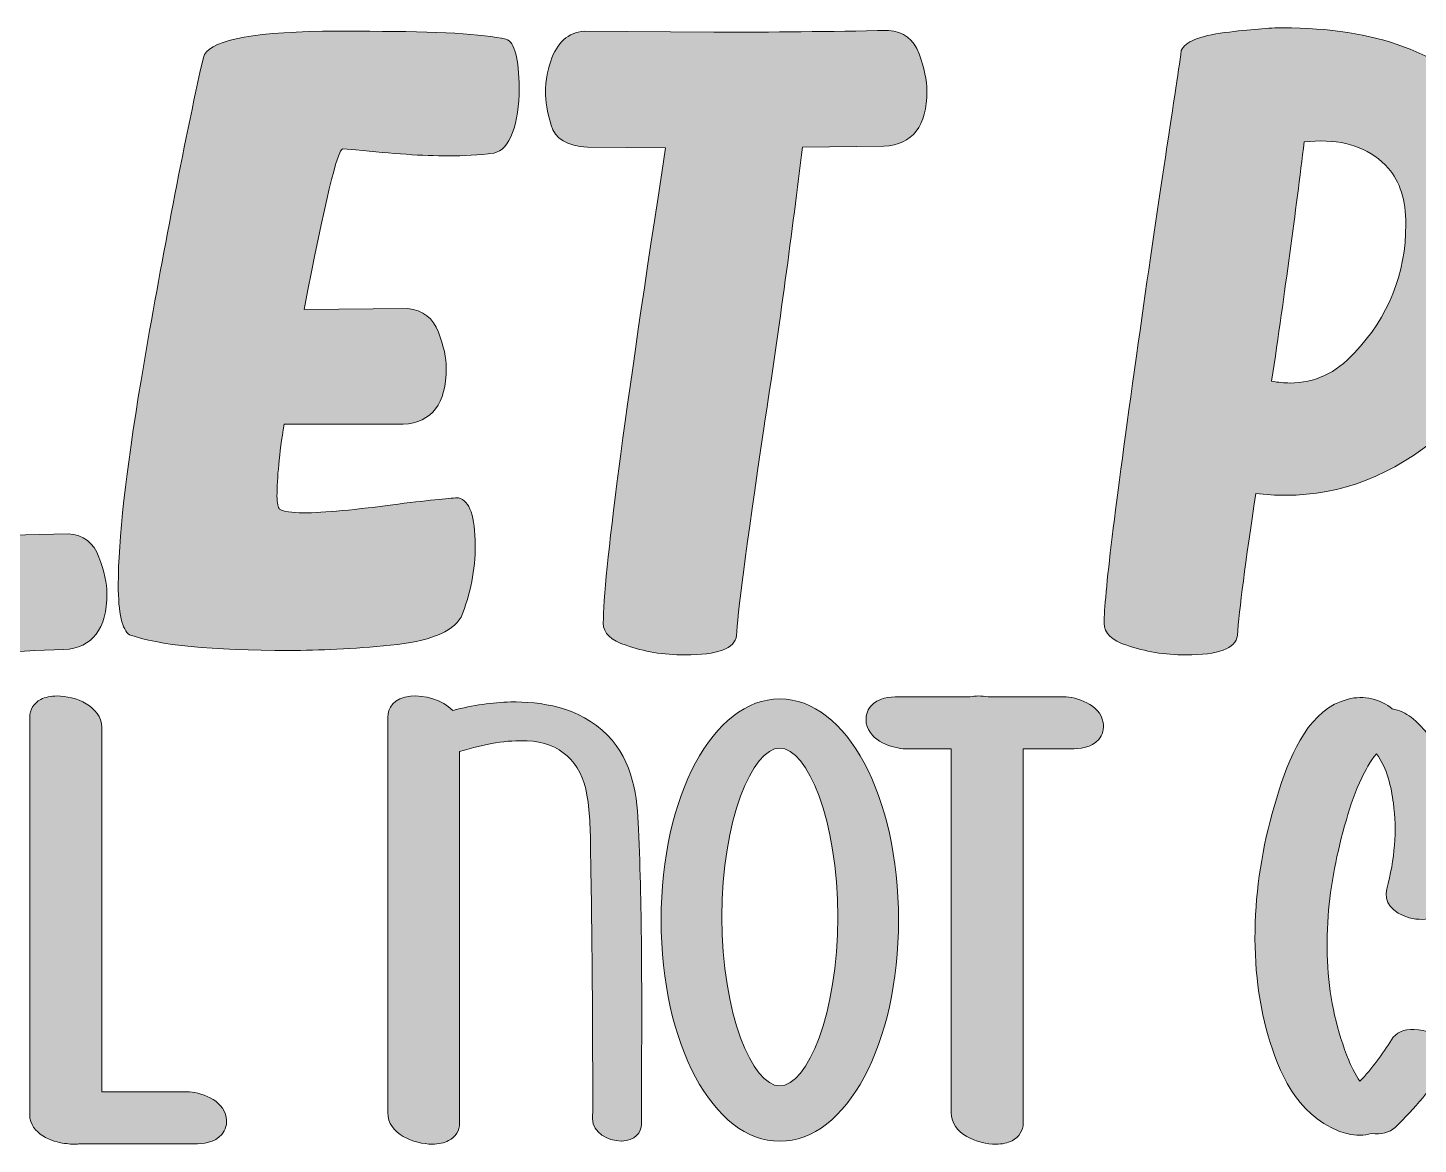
# Model space of a CAD drawing. Header units: inches. Extents: x 66 to 1013, y -905 to -177.
# Drawn here: x 348.8 to 627, y -702.4 to -478.9 of the extents above; entities that cross this region are included whole.
import ezdxf

# ---------------------------------------------------------------- set-up
doc = ezdxf.new("R2010")
doc.units = ezdxf.units.IN
doc.header["$MEASUREMENT"] = 0
doc.layers.add('Layer 1', color=7, linetype='Continuous')

# ---------------------------------------------------------------- blocks, each defined once
blk = doc.blocks.new('block 13')
at = {"layer": 'Layer 1', "true_color": 0xffffff}
h = blk.add_hatch(color=7, dxfattribs=at)
h.dxf.hatch_style = 2
edge = h.paths.add_edge_path()
edge.add_spline(control_points=[(334.75, -604.29), (334.75, -604.29), (326.14, -604.29), (326.14, -604.29), (305.54, -604.29), (295.25, -602.13), (295.25, -597.8), (295.25, -592.77), (297.23, -574.98), (301.21, -544.43), (303.91, -524.18), (306.66, -504.05), (309.46, -484.04), (310.28, -481.58), (314.44, -480.35), (321.93, -480.35), (329.3, -480.35), (333.87, -481.35), (335.62, -483.34), (336.09, -484.04), (336.32, -485.74), (336.32, -488.43), (336.32, -499.2), (333.28, -525.7), (327.2, -567.95), (326.49, -572.63), (325.91, -576.97), (325.44, -580.94), (325.44, -580.94), (356.86, -580.24), (356.86, -580.24), (359.91, -580.48), (361.95, -582.03), (363.01, -584.89), (364.06, -587.76), (364.59, -590.19), (364.59, -592.18), (364.59, -599.32), (361.72, -603.06), (355.99, -603.41), (355.99, -603.41), (350.19, -603.59), (350.19, -603.59), (344.58, -603.94), (339.42, -604.18), (334.75, -604.29)], knot_values=[0, 0, 0, 0, 1, 1, 1, 2, 2, 2, 3, 3, 3, 4, 4, 4, 5, 5, 5, 6, 6, 6, 7, 7, 7, 8, 8, 8, 9, 9, 9, 10, 10, 10, 11, 11, 11, 12, 12, 12, 13, 13, 13, 14, 14, 14, 15, 15, 15, 15], degree=3, periodic=1)
h = blk.add_hatch(color=7, dxfattribs=at)
h.dxf.hatch_style = 2
edge = h.paths.add_edge_path()
edge.add_spline(control_points=[(401.1, -603.59), (385.53, -603.59), (374.88, -602.54), (369.15, -600.43), (367.63, -599.49), (366.87, -596.16), (366.87, -590.42), (366.87, -581.53), (368.39, -567.9), (371.43, -549.52), (375.06, -528.1), (378.98, -507.56), (383.2, -487.9), (383.2, -487.9), (383.9, -484.92), (383.9, -484.92), (384.72, -481.64), (392.68, -479.89), (407.77, -479.65), (407.77, -479.65), (417.25, -479.65), (417.25, -479.65), (430.83, -479.65), (439.9, -480.18), (444.47, -481.23), (446.22, -481.82), (447.1, -485.09), (447.1, -491.06), (447.1, -494.57), (446.66, -497.53), (445.78, -499.93), (444.9, -502.33), (443.64, -503.7), (442.01, -504.05), (439.08, -504.4), (436.04, -504.58), (432.88, -504.58), (427.84, -504.58), (421.7, -504.17), (414.45, -503.35), (414.45, -503.35), (411.81, -503.17), (411.81, -503.17), (410.76, -503.17), (408.18, -513.88), (404.09, -535.3), (404.09, -535.3), (424.8, -535.12), (424.8, -535.12), (427.84, -535.48), (429.89, -537.05), (430.95, -539.86), (432, -542.67), (432.53, -545.07), (432.53, -547.06), (432.53, -554.2), (429.66, -557.95), (423.92, -558.3), (423.92, -558.3), (400.05, -558.3), (400.05, -558.3), (399.11, -564.27), (398.64, -569.07), (398.64, -572.69), (398.64, -574.1), (398.82, -574.98), (399.17, -575.32), (399.99, -575.79), (401.57, -576.03), (403.91, -576.03), (408.01, -576.03), (414.33, -575.44), (422.87, -574.27), (429.66, -573.46), (433.69, -573.04), (434.98, -573.04), (437.21, -573.63), (438.32, -576.79), (438.32, -582.52), (438.32, -587.44), (437.38, -592.24), (435.51, -596.92), (433.64, -599.96), (428.93, -601.84), (421.38, -602.54), (413.83, -603.24), (407.07, -603.59), (401.1, -603.59)], knot_values=[0, 0, 0, 0, 1, 1, 1, 2, 2, 2, 3, 3, 3, 4, 4, 4, 5, 5, 5, 6, 6, 6, 7, 7, 7, 8, 8, 8, 9, 9, 9, 10, 10, 10, 11, 11, 11, 12, 12, 12, 13, 13, 13, 14, 14, 14, 15, 15, 15, 16, 16, 16, 17, 17, 17, 18, 18, 18, 19, 19, 19, 20, 20, 20, 21, 21, 21, 22, 22, 22, 23, 23, 23, 24, 24, 24, 25, 25, 25, 26, 26, 26, 27, 27, 27, 28, 28, 28, 29, 29, 29, 29], degree=3, periodic=1)
h = blk.add_hatch(color=7, dxfattribs=at)
h.dxf.hatch_style = 2
edge = h.paths.add_edge_path()
edge.add_spline(control_points=[(480.27, -604.47), (475.94, -604.47), (472.02, -603.82), (468.51, -602.54), (465.47, -601.6), (463.95, -600.14), (463.95, -598.15), (463.95, -588.67), (468.1, -556.95), (476.41, -503), (476.41, -503), (460.79, -502.82), (460.79, -502.82), (456.69, -502.59), (454.26, -501.13), (453.5, -498.43), (452.74, -495.74), (452.36, -493.52), (452.36, -491.76), (452.36, -489.77), (452.71, -487.72), (453.42, -485.62), (454.7, -481.87), (456.93, -479.89), (460.09, -479.65), (460.09, -479.65), (486.07, -479.83), (486.07, -479.83), (497.77, -479.83), (509.42, -479.71), (521, -479.47), (524.05, -479.71), (526.1, -481.26), (527.15, -484.13), (528.2, -486.99), (528.73, -489.48), (528.73, -491.59), (528.73, -498.61), (525.86, -502.3), (520.13, -502.65), (520.13, -502.65), (503.8, -502.82), (503.8, -502.82), (501.81, -519.56), (499.24, -538.34), (496.08, -559.18), (492.56, -583.05), (490.75, -596.86), (490.63, -600.61), (490.28, -603.18), (486.83, -604.47), (480.27, -604.47)], knot_values=[0, 0, 0, 0, 1, 1, 1, 2, 2, 2, 3, 3, 3, 4, 4, 4, 5, 5, 5, 6, 6, 6, 7, 7, 7, 8, 8, 8, 9, 9, 9, 10, 10, 10, 11, 11, 11, 12, 12, 12, 13, 13, 13, 14, 14, 14, 15, 15, 15, 16, 16, 16, 17, 17, 17, 17], degree=3, periodic=1)
h = blk.add_hatch(color=7, dxfattribs=at)
h.dxf.hatch_style = 2
edge = h.paths.add_edge_path()
edge.add_spline(control_points=[(580.52, -604.47), (576.3, -604.47), (572.38, -603.82), (568.75, -602.54), (565.71, -601.6), (564.19, -600.14), (564.19, -598.15), (564.19, -592.88), (566.35, -575.04), (570.68, -544.6), (572.55, -531.03), (574.37, -518.48), (576.13, -506.95), (577.88, -495.42), (579.05, -487.61), (579.64, -483.51), (580.34, -481.76), (583.24, -480.56), (588.33, -479.91), (593.42, -479.27), (597.31, -478.95), (600, -478.95), (618.49, -478.95), (632.19, -483.98), (641.08, -494.04), (646.81, -500.6), (649.68, -509.09), (649.68, -519.5), (649.68, -536.59), (643.65, -550.22), (631.6, -560.41), (622, -568.48), (611.65, -572.52), (600.53, -572.52), (598.54, -572.52), (596.55, -572.4), (594.56, -572.17), (592.45, -585.98), (591.22, -595.46), (590.87, -600.61), (590.52, -603.18), (587.07, -604.47), (580.52, -604.47)], knot_values=[0, 0, 0, 0, 1, 1, 1, 2, 2, 2, 3, 3, 3, 4, 4, 4, 5, 5, 5, 6, 6, 6, 7, 7, 7, 8, 8, 8, 9, 9, 9, 10, 10, 10, 11, 11, 11, 12, 12, 12, 13, 13, 13, 14, 14, 14, 14], degree=3, periodic=1)
edge = h.paths.add_edge_path()
edge.add_spline(control_points=[(601.41, -550.05), (606.32, -550.05), (610.59, -548.06), (614.22, -544.08), (621.13, -536.82), (624.58, -528.22), (624.58, -518.27), (624.58, -513.47), (623.41, -509.73), (621.07, -507.04), (617.79, -503.41), (613.28, -501.59), (607.55, -501.59), (607.55, -501.59), (604.22, -501.77), (604.22, -501.77), (602.57, -515.58), (600.41, -531.55), (597.72, -549.69), (599.01, -549.93), (600.24, -550.05), (601.41, -550.05)], knot_values=[0, 0, 0, 0, 1, 1, 1, 2, 2, 2, 3, 3, 3, 4, 4, 4, 5, 5, 5, 6, 6, 6, 7, 7, 7, 7], degree=3, periodic=1)
at = {"layer": 'Layer 1', "lineweight": 0}
for points, knots in [([(334.75, -604.29), (334.75, -604.29), (326.14, -604.29), (326.14, -604.29), (305.54, -604.29), (295.25, -602.13), (295.25, -597.8), (295.25, -592.77), (297.23, -574.98), (301.21, -544.43), (303.91, -524.18), (306.66, -504.05), (309.46, -484.04), (310.28, -481.58), (314.44, -480.35), (321.93, -480.35), (329.3, -480.35), (333.87, -481.35), (335.62, -483.34), (336.09, -484.04), (336.32, -485.74), (336.32, -488.43), (336.32, -499.2), (333.28, -525.7), (327.2, -567.95), (326.49, -572.63), (325.91, -576.97), (325.44, -580.94), (325.44, -580.94), (356.86, -580.24), (356.86, -580.24), (359.91, -580.48), (361.95, -582.03), (363.01, -584.89), (364.06, -587.76), (364.59, -590.19), (364.59, -592.18), (364.59, -599.32), (361.72, -603.06), (355.99, -603.41), (355.99, -603.41), (350.19, -603.59), (350.19, -603.59), (344.58, -603.94), (339.42, -604.18), (334.75, -604.29)], [0, 0, 0, 0, 1, 1, 1, 2, 2, 2, 3, 3, 3, 4, 4, 4, 5, 5, 5, 6, 6, 6, 7, 7, 7, 8, 8, 8, 9, 9, 9, 10, 10, 10, 11, 11, 11, 12, 12, 12, 13, 13, 13, 14, 14, 14, 15, 15, 15, 15]), ([(401.1, -603.59), (385.53, -603.59), (374.88, -602.54), (369.15, -600.43), (367.63, -599.49), (366.87, -596.16), (366.87, -590.42), (366.87, -581.53), (368.39, -567.9), (371.43, -549.52), (375.06, -528.1), (378.98, -507.56), (383.2, -487.9), (383.2, -487.9), (383.9, -484.92), (383.9, -484.92), (384.72, -481.64), (392.68, -479.89), (407.77, -479.65), (407.77, -479.65), (417.25, -479.65), (417.25, -479.65), (430.83, -479.65), (439.9, -480.18), (444.47, -481.23), (446.22, -481.82), (447.1, -485.09), (447.1, -491.06), (447.1, -494.57), (446.66, -497.53), (445.78, -499.93), (444.9, -502.33), (443.64, -503.7), (442.01, -504.05), (439.08, -504.4), (436.04, -504.58), (432.88, -504.58), (427.84, -504.58), (421.7, -504.17), (414.45, -503.35), (414.45, -503.35), (411.81, -503.17), (411.81, -503.17), (410.76, -503.17), (408.18, -513.88), (404.09, -535.3), (404.09, -535.3), (424.8, -535.12), (424.8, -535.12), (427.84, -535.48), (429.89, -537.05), (430.95, -539.86), (432, -542.67), (432.53, -545.07), (432.53, -547.06), (432.53, -554.2), (429.66, -557.95), (423.92, -558.3), (423.92, -558.3), (400.05, -558.3), (400.05, -558.3), (399.11, -564.27), (398.64, -569.07), (398.64, -572.69), (398.64, -574.1), (398.82, -574.98), (399.17, -575.32), (399.99, -575.79), (401.57, -576.03), (403.91, -576.03), (408.01, -576.03), (414.33, -575.44), (422.87, -574.27), (429.66, -573.46), (433.69, -573.04), (434.98, -573.04), (437.21, -573.63), (438.32, -576.79), (438.32, -582.52), (438.32, -587.44), (437.38, -592.24), (435.51, -596.92), (433.64, -599.96), (428.93, -601.84), (421.38, -602.54), (413.83, -603.24), (407.07, -603.59), (401.1, -603.59)], [0, 0, 0, 0, 1, 1, 1, 2, 2, 2, 3, 3, 3, 4, 4, 4, 5, 5, 5, 6, 6, 6, 7, 7, 7, 8, 8, 8, 9, 9, 9, 10, 10, 10, 11, 11, 11, 12, 12, 12, 13, 13, 13, 14, 14, 14, 15, 15, 15, 16, 16, 16, 17, 17, 17, 18, 18, 18, 19, 19, 19, 20, 20, 20, 21, 21, 21, 22, 22, 22, 23, 23, 23, 24, 24, 24, 25, 25, 25, 26, 26, 26, 27, 27, 27, 28, 28, 28, 29, 29, 29, 29]), ([(480.27, -604.47), (475.94, -604.47), (472.02, -603.82), (468.51, -602.54), (465.47, -601.6), (463.95, -600.14), (463.95, -598.15), (463.95, -588.67), (468.1, -556.95), (476.41, -503), (476.41, -503), (460.79, -502.82), (460.79, -502.82), (456.69, -502.59), (454.26, -501.13), (453.5, -498.43), (452.74, -495.74), (452.36, -493.52), (452.36, -491.76), (452.36, -489.77), (452.71, -487.72), (453.42, -485.62), (454.7, -481.87), (456.93, -479.89), (460.09, -479.65), (460.09, -479.65), (486.07, -479.83), (486.07, -479.83), (497.77, -479.83), (509.42, -479.71), (521, -479.47), (524.05, -479.71), (526.1, -481.26), (527.15, -484.13), (528.2, -486.99), (528.73, -489.48), (528.73, -491.59), (528.73, -498.61), (525.86, -502.3), (520.13, -502.65), (520.13, -502.65), (503.8, -502.82), (503.8, -502.82), (501.81, -519.56), (499.24, -538.34), (496.08, -559.18), (492.56, -583.05), (490.75, -596.86), (490.63, -600.61), (490.28, -603.18), (486.83, -604.47), (480.27, -604.47)], [0, 0, 0, 0, 1, 1, 1, 2, 2, 2, 3, 3, 3, 4, 4, 4, 5, 5, 5, 6, 6, 6, 7, 7, 7, 8, 8, 8, 9, 9, 9, 10, 10, 10, 11, 11, 11, 12, 12, 12, 13, 13, 13, 14, 14, 14, 15, 15, 15, 16, 16, 16, 17, 17, 17, 17]), ([(580.52, -604.47), (576.3, -604.47), (572.38, -603.82), (568.75, -602.54), (565.71, -601.6), (564.19, -600.14), (564.19, -598.15), (564.19, -592.88), (566.35, -575.04), (570.68, -544.6), (572.55, -531.03), (574.37, -518.48), (576.13, -506.95), (577.88, -495.42), (579.05, -487.61), (579.64, -483.51), (580.34, -481.76), (583.24, -480.56), (588.33, -479.91), (593.42, -479.27), (597.31, -478.95), (600, -478.95), (618.49, -478.95), (632.19, -483.98), (641.08, -494.04), (646.81, -500.6), (649.68, -509.09), (649.68, -519.5), (649.68, -536.59), (643.65, -550.22), (631.6, -560.41), (622, -568.48), (611.65, -572.52), (600.53, -572.52), (598.54, -572.52), (596.55, -572.4), (594.56, -572.17), (592.45, -585.98), (591.22, -595.46), (590.87, -600.61), (590.52, -603.18), (587.07, -604.47), (580.52, -604.47)], [0, 0, 0, 0, 1, 1, 1, 2, 2, 2, 3, 3, 3, 4, 4, 4, 5, 5, 5, 6, 6, 6, 7, 7, 7, 8, 8, 8, 9, 9, 9, 10, 10, 10, 11, 11, 11, 12, 12, 12, 13, 13, 13, 14, 14, 14, 14]), ([(601.41, -550.05), (606.32, -550.05), (610.59, -548.06), (614.22, -544.08), (621.13, -536.82), (624.58, -528.22), (624.58, -518.27), (624.58, -513.47), (623.41, -509.73), (621.07, -507.04), (617.79, -503.41), (613.28, -501.59), (607.55, -501.59), (607.55, -501.59), (604.22, -501.77), (604.22, -501.77), (602.57, -515.58), (600.41, -531.55), (597.72, -549.69), (599.01, -549.93), (600.24, -550.05), (601.41, -550.05)], [0, 0, 0, 0, 1, 1, 1, 2, 2, 2, 3, 3, 3, 4, 4, 4, 5, 5, 5, 6, 6, 6, 7, 7, 7, 7])]:
    blk.add_open_spline(points, degree=3, knots=knots, dxfattribs=at)
blk = doc.blocks.new('block 14')
at = {"layer": 'Layer 1', "true_color": 0xffffff}
h = blk.add_hatch(color=7, dxfattribs=at)
h.dxf.hatch_style = 2
edge = h.paths.add_edge_path()
edge.add_spline(control_points=[(380.64, -691.92), (380.64, -691.92), (363.55, -691.92), (363.55, -691.92), (363.55, -691.92), (363.55, -619.01), (363.55, -619.01), (363.55, -614.7), (358.22, -612.69), (354.62, -612.69), (353.35, -612.69), (352.25, -612.93), (351.36, -613.39), (349.95, -614.13), (349.15, -615.43), (349.15, -616.94), (349.15, -616.94), (349.15, -696.09), (349.15, -696.09), (349.15, -696.09), (349.15, -696.18), (349.15, -696.18), (349.13, -696.53), (349.14, -696.87), (349.2, -697.2), (349.8, -700.81), (354.53, -702.21), (356.49, -702.3), (357.02, -702.37), (357.55, -702.41), (358.06, -702.41), (358.49, -702.41), (358.9, -702.38), (359.29, -702.33), (359.29, -702.33), (382.05, -702.33), (382.05, -702.33), (383.75, -702.33), (386.18, -702.14), (387.6, -700.45), (388.38, -699.53), (388.7, -698.32), (388.49, -697.05), (387.89, -693.42), (383.08, -691.92), (380.64, -691.92)], knot_values=[0, 0, 0, 0, 1, 1, 1, 2, 2, 2, 3, 3, 3, 4, 4, 4, 5, 5, 5, 6, 6, 6, 7, 7, 7, 8, 8, 8, 9, 9, 9, 10, 10, 10, 11, 11, 11, 12, 12, 12, 13, 13, 13, 14, 14, 14, 15, 15, 15, 15], degree=3, periodic=1)
h = blk.add_hatch(color=7, dxfattribs=at)
h.dxf.hatch_style = 2
edge = h.paths.add_edge_path()
edge.add_spline(control_points=[(464.78, -620.52), (459.15, -614.82), (451.16, -613.78), (445.43, -613.88), (441.77, -613.96), (437.87, -614.54), (433.81, -615.61), (431.8, -613.41), (428.03, -612.49), (425.39, -612.72), (422, -613.05), (420.8, -615.19), (420.8, -616.94), (420.8, -616.94), (420.8, -696.08), (420.8, -696.08), (420.8, -700.39), (426.12, -702.4), (429.72, -702.4), (431, -702.4), (432.09, -702.17), (432.98, -701.7), (434.39, -700.96), (435.2, -699.67), (435.2, -698.15), (435.2, -698.15), (435.2, -623.83), (435.2, -623.83), (440.31, -622.2), (444.77, -621.51), (448.71, -621.67), (455.29, -621.97), (459.53, -625.82), (460.67, -632.52), (461.32, -636.33), (461.37, -640.39), (461.42, -644.32), (461.42, -644.32), (461.45, -646.32), (461.45, -646.32), (461.55, -652.41), (461.63, -658.51), (461.69, -664.61), (461.8, -675.19), (461.84, -686.2), (461.82, -697.34), (461.82, -700.11), (464.73, -701.78), (467.55, -701.78), (467.56, -701.78), (467.56, -701.78), (467.56, -701.78), (470.32, -701.78), (471.58, -700.02), (471.58, -698.38), (471.58, -698.38), (471.61, -689.49), (471.61, -689.49), (471.66, -673.04), (471.72, -656.03), (471.01, -639.32), (470.73, -633), (470.01, -625.8), (464.78, -620.52)], knot_values=[0, 0, 0, 0, 1, 1, 1, 2, 2, 2, 3, 3, 3, 4, 4, 4, 5, 5, 5, 6, 6, 6, 7, 7, 7, 8, 8, 8, 9, 9, 9, 10, 10, 10, 11, 11, 11, 12, 12, 12, 13, 13, 13, 14, 14, 14, 15, 15, 15, 16, 16, 16, 17, 17, 17, 18, 18, 18, 19, 19, 19, 20, 20, 20, 21, 21, 21, 21], degree=3, periodic=1)
h = blk.add_hatch(color=7, dxfattribs=at)
h.dxf.hatch_style = 2
edge = h.paths.add_edge_path()
edge.add_spline(control_points=[(499.28, -613.28), (485.96, -613.28), (475.52, -632.73), (475.52, -657.55), (475.52, -682.37), (485.96, -701.82), (499.28, -701.82), (512.61, -701.82), (523.05, -682.37), (523.05, -657.55), (523.05, -632.73), (512.61, -613.28), (499.28, -613.28)], knot_values=[0, 0, 0, 0, 1, 1, 1, 2, 2, 2, 3, 3, 3, 4, 4, 4, 4], degree=3, periodic=1)
edge = h.paths.add_edge_path()
edge.add_spline(control_points=[(499.28, -690.74), (493.8, -690.74), (487.67, -676.28), (487.67, -656.93), (487.67, -637.58), (493.8, -623.13), (499.28, -623.13), (504.77, -623.13), (510.9, -637.58), (510.9, -656.93), (510.9, -676.28), (504.77, -690.74), (499.28, -690.74)], knot_values=[0, 0, 0, 0, 1, 1, 1, 2, 2, 2, 3, 3, 3, 4, 4, 4, 4], degree=3, periodic=1)
h = blk.add_hatch(color=7, dxfattribs=at)
h.dxf.hatch_style = 2
edge = h.paths.add_edge_path()
edge.add_spline(control_points=[(556.14, -612.85), (556.14, -612.85), (540.95, -612.85), (540.95, -612.85), (539.67, -612.64), (538.42, -612.64), (537.37, -612.85), (537.37, -612.85), (523.03, -612.85), (523.03, -612.85), (521.33, -612.85), (518.9, -613.05), (517.48, -614.73), (516.7, -615.65), (516.38, -616.86), (516.59, -618.14), (517.2, -621.76), (522.01, -623.26), (524.45, -623.26), (524.45, -623.26), (533.58, -623.26), (533.58, -623.26), (533.58, -623.26), (533.58, -696.09), (533.58, -696.09), (533.58, -700.4), (538.91, -702.41), (542.51, -702.41), (543.79, -702.41), (544.88, -702.18), (545.77, -701.71), (547.18, -700.97), (547.99, -699.68), (547.99, -698.16), (547.99, -698.16), (547.99, -623.26), (547.99, -623.26), (547.99, -623.26), (557.55, -623.26), (557.55, -623.26), (559.25, -623.26), (561.68, -623.07), (563.1, -621.39), (563.89, -620.46), (564.2, -619.26), (563.99, -617.98), (563.38, -614.36), (558.57, -612.85), (556.14, -612.85)], knot_values=[0, 0, 0, 0, 1, 1, 1, 2, 2, 2, 3, 3, 3, 4, 4, 4, 5, 5, 5, 6, 6, 6, 7, 7, 7, 8, 8, 8, 9, 9, 9, 10, 10, 10, 11, 11, 11, 12, 12, 12, 13, 13, 13, 14, 14, 14, 15, 15, 15, 16, 16, 16, 16], degree=3, periodic=1)
h = blk.add_hatch(color=7, dxfattribs=at)
h.dxf.hatch_style = 2
edge = h.paths.add_edge_path()
edge.add_spline(control_points=[(626.24, -679.43), (624.2, -679.34), (622.55, -680.11), (621.7, -681.51), (619.91, -684.43), (617.79, -687.21), (615.4, -689.82), (614.38, -688.53), (613.53, -686.5), (613.15, -685.57), (611.99, -682.79), (611.04, -679.77), (610.33, -676.6), (608.92, -670.4), (608.49, -663.72), (609.03, -656.74), (609.51, -650.53), (610.74, -644.04), (612.67, -637.47), (613.49, -634.67), (614.43, -631.71), (615.75, -629.06), (616.32, -627.92), (617.45, -625.65), (618.68, -624.28), (620.88, -627.14), (621.66, -630.97), (622.08, -634.14), (622.81, -639.61), (622.37, -645.39), (620.75, -651.33), (620.06, -653.84), (621.87, -656.15), (625.24, -657.07), (628.88, -658.05), (631.92, -656.88), (632.65, -654.22), (636.06, -641.67), (636.01, -625.29), (625.63, -616.96), (624.58, -616.12), (623.25, -615.52), (621.87, -615.27), (619.73, -613.36), (615.96, -612.52), (613.01, -613.31), (605.37, -615.37), (601.75, -623.66), (599.22, -631.51), (596.52, -639.86), (594.93, -648.25), (594.5, -656.45), (594.04, -665.17), (594.9, -673.34), (597.04, -680.72), (599.08, -687.77), (602.54, -696.31), (611.19, -699.79), (612.15, -700.18), (613.75, -700.6), (615.41, -700.6), (616.17, -700.6), (616.95, -700.51), (617.69, -700.29), (619.67, -700.5), (621.33, -700.08), (622.43, -699.05), (626.4, -695.3), (629.81, -691.13), (632.56, -686.66), (633.32, -685.42), (633.36, -683.98), (632.68, -682.71), (631.5, -680.54), (628.52, -679.49), (626.24, -679.43)], knot_values=[0, 0, 0, 0, 1, 1, 1, 2, 2, 2, 3, 3, 3, 4, 4, 4, 5, 5, 5, 6, 6, 6, 7, 7, 7, 8, 8, 8, 9, 9, 9, 10, 10, 10, 11, 11, 11, 12, 12, 12, 13, 13, 13, 14, 14, 14, 15, 15, 15, 16, 16, 16, 17, 17, 17, 18, 18, 18, 19, 19, 19, 20, 20, 20, 21, 21, 21, 22, 22, 22, 23, 23, 23, 24, 24, 24, 25, 25, 25, 25], degree=3, periodic=1)
at = {"layer": 'Layer 1', "lineweight": 0}
for points, knots in [([(380.64, -691.92), (380.64, -691.92), (363.55, -691.92), (363.55, -691.92), (363.55, -691.92), (363.55, -619.01), (363.55, -619.01), (363.55, -614.7), (358.22, -612.69), (354.62, -612.69), (353.35, -612.69), (352.25, -612.93), (351.36, -613.39), (349.95, -614.13), (349.15, -615.43), (349.15, -616.94), (349.15, -616.94), (349.15, -696.09), (349.15, -696.09), (349.15, -696.09), (349.15, -696.18), (349.15, -696.18), (349.13, -696.53), (349.14, -696.87), (349.2, -697.2), (349.8, -700.81), (354.53, -702.21), (356.49, -702.3), (357.02, -702.37), (357.55, -702.41), (358.06, -702.41), (358.49, -702.41), (358.9, -702.38), (359.29, -702.33), (359.29, -702.33), (382.05, -702.33), (382.05, -702.33), (383.75, -702.33), (386.18, -702.14), (387.6, -700.45), (388.38, -699.53), (388.7, -698.32), (388.49, -697.05), (387.89, -693.42), (383.08, -691.92), (380.64, -691.92)], [0, 0, 0, 0, 1, 1, 1, 2, 2, 2, 3, 3, 3, 4, 4, 4, 5, 5, 5, 6, 6, 6, 7, 7, 7, 8, 8, 8, 9, 9, 9, 10, 10, 10, 11, 11, 11, 12, 12, 12, 13, 13, 13, 14, 14, 14, 15, 15, 15, 15]), ([(464.78, -620.52), (459.15, -614.82), (451.16, -613.78), (445.43, -613.88), (441.77, -613.96), (437.87, -614.54), (433.81, -615.61), (431.8, -613.41), (428.03, -612.49), (425.39, -612.72), (422, -613.05), (420.8, -615.19), (420.8, -616.94), (420.8, -616.94), (420.8, -696.08), (420.8, -696.08), (420.8, -700.39), (426.12, -702.4), (429.72, -702.4), (431, -702.4), (432.09, -702.17), (432.98, -701.7), (434.39, -700.96), (435.2, -699.67), (435.2, -698.15), (435.2, -698.15), (435.2, -623.83), (435.2, -623.83), (440.31, -622.2), (444.77, -621.51), (448.71, -621.67), (455.29, -621.97), (459.53, -625.82), (460.67, -632.52), (461.32, -636.33), (461.37, -640.39), (461.42, -644.32), (461.42, -644.32), (461.45, -646.32), (461.45, -646.32), (461.55, -652.41), (461.63, -658.51), (461.69, -664.61), (461.8, -675.19), (461.84, -686.2), (461.82, -697.34), (461.82, -700.11), (464.73, -701.78), (467.55, -701.78), (467.56, -701.78), (467.56, -701.78), (467.56, -701.78), (470.32, -701.78), (471.58, -700.02), (471.58, -698.38), (471.58, -698.38), (471.61, -689.49), (471.61, -689.49), (471.66, -673.04), (471.72, -656.03), (471.01, -639.32), (470.73, -633), (470.01, -625.8), (464.78, -620.52)], [0, 0, 0, 0, 1, 1, 1, 2, 2, 2, 3, 3, 3, 4, 4, 4, 5, 5, 5, 6, 6, 6, 7, 7, 7, 8, 8, 8, 9, 9, 9, 10, 10, 10, 11, 11, 11, 12, 12, 12, 13, 13, 13, 14, 14, 14, 15, 15, 15, 16, 16, 16, 17, 17, 17, 18, 18, 18, 19, 19, 19, 20, 20, 20, 21, 21, 21, 21]), ([(499.28, -613.28), (485.96, -613.28), (475.52, -632.73), (475.52, -657.55), (475.52, -682.37), (485.96, -701.82), (499.28, -701.82), (512.61, -701.82), (523.05, -682.37), (523.05, -657.55), (523.05, -632.73), (512.61, -613.28), (499.28, -613.28)], [0, 0, 0, 0, 1, 1, 1, 2, 2, 2, 3, 3, 3, 4, 4, 4, 4]), ([(556.14, -612.85), (556.14, -612.85), (540.95, -612.85), (540.95, -612.85), (539.67, -612.64), (538.42, -612.64), (537.37, -612.85), (537.37, -612.85), (523.03, -612.85), (523.03, -612.85), (521.33, -612.85), (518.9, -613.05), (517.48, -614.73), (516.7, -615.65), (516.38, -616.86), (516.59, -618.14), (517.2, -621.76), (522.01, -623.26), (524.45, -623.26), (524.45, -623.26), (533.58, -623.26), (533.58, -623.26), (533.58, -623.26), (533.58, -696.09), (533.58, -696.09), (533.58, -700.4), (538.91, -702.41), (542.51, -702.41), (543.79, -702.41), (544.88, -702.18), (545.77, -701.71), (547.18, -700.97), (547.99, -699.68), (547.99, -698.16), (547.99, -698.16), (547.99, -623.26), (547.99, -623.26), (547.99, -623.26), (557.55, -623.26), (557.55, -623.26), (559.25, -623.26), (561.68, -623.07), (563.1, -621.39), (563.89, -620.46), (564.2, -619.26), (563.99, -617.98), (563.38, -614.36), (558.57, -612.85), (556.14, -612.85)], [0, 0, 0, 0, 1, 1, 1, 2, 2, 2, 3, 3, 3, 4, 4, 4, 5, 5, 5, 6, 6, 6, 7, 7, 7, 8, 8, 8, 9, 9, 9, 10, 10, 10, 11, 11, 11, 12, 12, 12, 13, 13, 13, 14, 14, 14, 15, 15, 15, 16, 16, 16, 16]), ([(626.24, -679.43), (624.2, -679.34), (622.55, -680.11), (621.7, -681.51), (619.91, -684.43), (617.79, -687.21), (615.4, -689.82), (614.38, -688.53), (613.53, -686.5), (613.15, -685.57), (611.99, -682.79), (611.04, -679.77), (610.33, -676.6), (608.92, -670.4), (608.49, -663.72), (609.03, -656.74), (609.51, -650.53), (610.74, -644.04), (612.67, -637.47), (613.49, -634.67), (614.43, -631.71), (615.75, -629.06), (616.32, -627.92), (617.45, -625.65), (618.68, -624.28), (620.88, -627.14), (621.66, -630.97), (622.08, -634.14), (622.81, -639.61), (622.37, -645.39), (620.75, -651.33), (620.06, -653.84), (621.87, -656.15), (625.24, -657.07), (628.88, -658.05), (631.92, -656.88), (632.65, -654.22), (636.06, -641.67), (636.01, -625.29), (625.63, -616.96), (624.58, -616.12), (623.25, -615.52), (621.87, -615.27), (619.73, -613.36), (615.96, -612.52), (613.01, -613.31), (605.37, -615.37), (601.75, -623.66), (599.22, -631.51), (596.52, -639.86), (594.93, -648.25), (594.5, -656.45), (594.04, -665.17), (594.9, -673.34), (597.04, -680.72), (599.08, -687.77), (602.54, -696.31), (611.19, -699.79), (612.15, -700.18), (613.75, -700.6), (615.41, -700.6), (616.17, -700.6), (616.95, -700.51), (617.69, -700.29), (619.67, -700.5), (621.33, -700.08), (622.43, -699.05), (626.4, -695.3), (629.81, -691.13), (632.56, -686.66), (633.32, -685.42), (633.36, -683.98), (632.68, -682.71), (631.5, -680.54), (628.52, -679.49), (626.24, -679.43)], [0, 0, 0, 0, 1, 1, 1, 2, 2, 2, 3, 3, 3, 4, 4, 4, 5, 5, 5, 6, 6, 6, 7, 7, 7, 8, 8, 8, 9, 9, 9, 10, 10, 10, 11, 11, 11, 12, 12, 12, 13, 13, 13, 14, 14, 14, 15, 15, 15, 16, 16, 16, 17, 17, 17, 18, 18, 18, 19, 19, 19, 20, 20, 20, 21, 21, 21, 22, 22, 22, 23, 23, 23, 24, 24, 24, 25, 25, 25, 25]), ([(499.28, -690.74), (493.8, -690.74), (487.67, -676.28), (487.67, -656.93), (487.67, -637.58), (493.8, -623.13), (499.28, -623.13), (504.77, -623.13), (510.9, -637.58), (510.9, -656.93), (510.9, -676.28), (504.77, -690.74), (499.28, -690.74)], [0, 0, 0, 0, 1, 1, 1, 2, 2, 2, 3, 3, 3, 4, 4, 4, 4])]:
    blk.add_open_spline(points, degree=3, knots=knots, dxfattribs=at)

msp = doc.modelspace()

# ---------------------------------------------------------------- block references
at = {"layer": 'Layer 1'}
for name in ['block 13', 'block 14']:
    msp.add_blockref(name, (0, 0), dxfattribs=at)

doc.saveas('drawing.dxf')
